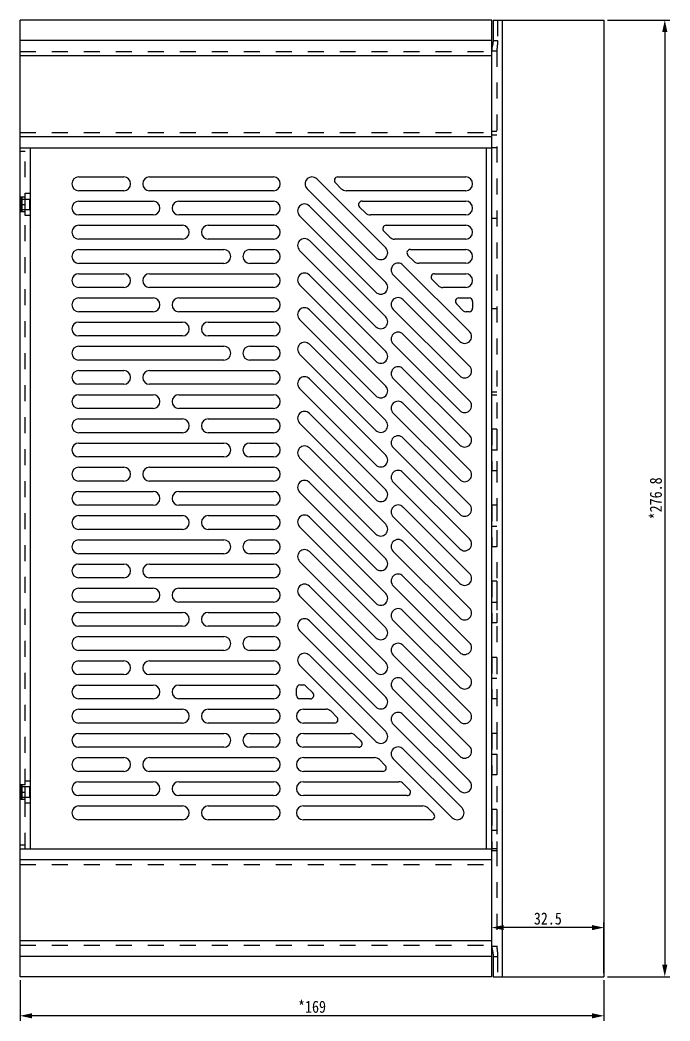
# Model space of a CAD drawing. Header units: millimetres. Extents: x -177 to 18421, y -5017 to 3255.
# Drawn here: x 7098 to 7286.1, y -2954.7 to -2665.1 of the extents above; entities that cross this region are included whole.
import ezdxf

# ---------------------------------------------------------------- set-up
doc = ezdxf.new("R2010")
doc.units = ezdxf.units.MM
doc.header["$LTSCALE"] = 46.255
doc.header["$PDMODE"] = 3
doc.header["$PDSIZE"] = 8
doc.linetypes.add('HIDDEN', pattern=[0.2, 0.1, -0.1])
doc.layers.get('0').update_dxf_attribs({"linetype": 'CONTINUOUS'})
doc.layers.get('Defpoints').update_dxf_attribs({"linetype": 'CONTINUOUS'})
doc.layers.add('02___PRT_ALL_AXES', color=7, linetype='CONTINUOUS')
doc.layers.add('DEFAULT_2', color=8, linetype='HIDDEN')
doc.styles.get("Standard").update_dxf_attribs({"font": 'txt', "width": 0.85})
doc.dimstyles.new('DIMSTYLE_1', dxfattribs={"dimtxt": 3.5, "dimasz": 3.5, "dimexe": 1.5, "dimexo": 1, "dimgap": 0.875, "dimtad": 1, "dimdsep": 46, "dimtxsty": 'Standard', "dimblk": '_FILLED', "dimcen": 0.09, "dimadec": 0, "dimazin": 0, "dimtp": 0.01, "dimtm": 0.01, "dimtfac": 1, "dimtofl": 0, "dimtmove": 0, "dimatfit": 3, "dimldrblk": '_FILLED', "dimfxl": 0, "dimtolj": 1, "dimarcsym": 0})

# ---------------------------------------------------------------- blocks, each defined once
blk = doc.blocks.new('_FILLED')
at = {"color": 0, "linetype": 'ByBlock'}
blk.add_solid([(0, 0), (-1, 0.214), (-1, -0.214)], dxfattribs=at)
blk = doc.blocks.new('*D78')
at = {"color": 0, "linetype": 'Continuous', "lineweight": -2, "transparency": 16777216}
for p, q in [((7267.98, -2665.14), (7286.08, -2665.14)), ((7284.58, -2668.64), (7284.58, -2938.44)), ((7267.98, -2941.94), (7286.08, -2941.94))]:
    blk.add_line(p, q, dxfattribs=at)
at = {"layer": 'Defpoints', "color": 0, "linetype": 'Continuous', "transparency": 16777216}
for p in [(7266.98, -2665.14), (7266.98, -2941.94), (7284.58, -2941.94)]:
    blk.add_point(p, dxfattribs=at)
at = {"color": 0, "linetype": 'Continuous', "lineweight": -2, "transparency": 16777216, "xscale": 3.5, "yscale": 3.5, "zscale": 3.5}
for p, rotation in [((7284.58, -2665.14), 90), ((7284.58, -2941.94), 270)]:
    blk.add_blockref('_FILLED', p, dxfattribs=dict(at, rotation=rotation))
at = {"color": 0, "linetype": 'Continuous', "transparency": 16777216, "insert": (7280.21, -2803.54), "char_height": 3.5, "width": 25.5, "attachment_point": 2, "rotation": 90}
blk.add_mtext('\\A1;*276.8', dxfattribs=at)
blk = doc.blocks.new('*D81')
at = {"color": 0, "linetype": 'Continuous', "lineweight": -2, "transparency": 16777216}
for p, q in [((7234.48, -2932.07), (7234.48, -2926.23)), ((7263.48, -2927.73), (7237.98, -2927.73)), ((7266.98, -2940.94), (7266.98, -2926.23))]:
    blk.add_line(p, q, dxfattribs=at)
at = {"layer": 'Defpoints', "color": 0, "linetype": 'Continuous', "transparency": 16777216}
for p in [(7234.48, -2927.73), (7234.48, -2933.07), (7266.98, -2941.94)]:
    blk.add_point(p, dxfattribs=at)
at = {"color": 0, "linetype": 'Continuous', "lineweight": -2, "transparency": 16777216, "xscale": 3.5, "yscale": 3.5, "zscale": 3.5, "rotation": 180}
blk.add_blockref('_FILLED', (7234.48, -2927.73), dxfattribs=at)
at = {"color": 0, "linetype": 'Continuous', "lineweight": -2, "transparency": 16777216, "xscale": 3.5, "yscale": 3.5, "zscale": 3.5}
blk.add_blockref('_FILLED', (7266.98, -2927.73), dxfattribs=at)
at = {"color": 0, "linetype": 'Continuous', "transparency": 16777216, "insert": (7250.73, -2923.36), "char_height": 3.5, "width": 17, "attachment_point": 2}
blk.add_mtext('\\A1;32.5', dxfattribs=at)
blk = doc.blocks.new('*D82')
at = {"color": 0, "linetype": 'Continuous', "lineweight": -2, "transparency": 16777216}
for p, q in [((7097.98, -2942.94), (7097.98, -2954.75)), ((7266.98, -2942.94), (7266.98, -2954.75)), ((7263.48, -2953.25), (7101.48, -2953.25))]:
    blk.add_line(p, q, dxfattribs=at)
at = {"layer": 'Defpoints', "color": 0, "linetype": 'Continuous', "transparency": 16777216}
for p in [(7097.98, -2941.94), (7266.98, -2941.94), (7097.98, -2953.25)]:
    blk.add_point(p, dxfattribs=at)
at = {"color": 0, "linetype": 'Continuous', "lineweight": -2, "transparency": 16777216, "xscale": 3.5, "yscale": 3.5, "zscale": 3.5, "rotation": 180}
blk.add_blockref('_FILLED', (7097.98, -2953.25), dxfattribs=at)
at = {"color": 0, "linetype": 'Continuous', "lineweight": -2, "transparency": 16777216, "xscale": 3.5, "yscale": 3.5, "zscale": 3.5}
blk.add_blockref('_FILLED', (7266.98, -2953.25), dxfattribs=at)
at = {"color": 0, "linetype": 'Continuous', "transparency": 16777216, "insert": (7182.48, -2948.87), "char_height": 3.5, "width": 17, "attachment_point": 2}
blk.add_mtext('\\A1;*{\\H1x;169}', dxfattribs=at)

msp = doc.modelspace()

# ---------------------------------------------------------------- linework, layer by layer
at = {"color": 3, "linetype": 'Continuous'}
for p, q in [((7097.975, -2941.94), (7097.975, -2665.137)), ((7234.475, -2665.137), (7097.975, -2665.137)), ((7234.475, -2941.94), (7234.475, -2665.137)), ((7234.877, -2665.137), (7234.877, -2671.036)), ((7234.877, -2665.137), (7266.975, -2665.137)), ((7237.475, -2665.137), (7237.475, -2941.94)), ((7266.975, -2665.137), (7266.975, -2941.94)), ((7234.475, -2671.036), (7097.975, -2671.036)), ((7234.475, -2675.54), (7097.975, -2675.54)), ((7234.475, -2698.951), (7097.975, -2698.951)), ((7097.975, -2702.155), (7234.475, -2702.155)), ((7100.975, -2904.921), (7100.975, -2702.155)), ((7232.975, -2904.921), (7232.975, -2702.155)), ((7114.975, -2710.538), (7127.975, -2710.538)), ((7135.475, -2710.538), (7171.304, -2710.538)), ((7189.96, -2710.535), (7226.975, -2710.535)), ((7183.889, -2711.121), (7203.804, -2731.035)), ((7190.96, -2713.95), (7189.253, -2712.242)), ((7127.975, -2714.538), (7114.975, -2714.538)), ((7171.304, -2714.538), (7135.475, -2714.538)), ((7200.975, -2733.864), (7181.061, -2713.95)), ((7226.975, -2714.535), (7192.375, -2714.535)), ((7114.975, -2717.538), (7136.475, -2717.538)), ((7143.975, -2717.538), (7171.304, -2717.538)), ((7181.718, -2718.95), (7203.804, -2741.035)), ((7197.96, -2720.95), (7196.253, -2719.242)), ((7196.96, -2717.535), (7226.975, -2717.535)), ((7136.475, -2721.538), (7114.975, -2721.538)), ((7171.304, -2721.538), (7143.975, -2721.538)), ((7200.975, -2743.864), (7178.889, -2721.778)), ((7226.975, -2721.535), (7199.375, -2721.535)), ((7114.975, -2724.538), (7144.975, -2724.538)), ((7152.475, -2724.538), (7171.304, -2724.538)), ((7203.96, -2724.535), (7226.975, -2724.535)), ((7204.96, -2727.95), (7203.253, -2726.242)), ((7144.975, -2728.538), (7114.975, -2728.538)), ((7171.304, -2728.538), (7152.475, -2728.538)), ((7181.718, -2728.95), (7203.804, -2751.035)), ((7226.975, -2728.535), (7206.375, -2728.535)), ((7114.975, -2731.538), (7156.975, -2731.538)), ((7164.475, -2731.538), (7171.304, -2731.538)), ((7200.975, -2753.864), (7178.889, -2731.778)), ((7211.96, -2734.95), (7210.253, -2733.242)), ((7210.96, -2731.535), (7226.975, -2731.535)), ((7156.975, -2735.538), (7114.975, -2735.538)), ((7171.304, -2735.538), (7164.475, -2735.538)), ((7208.804, -2736.035), (7228.061, -2755.293)), ((7226.975, -2735.535), (7213.375, -2735.535)), ((7114.975, -2738.538), (7127.975, -2738.538)), ((7135.475, -2738.538), (7171.304, -2738.538)), ((7181.718, -2738.95), (7203.804, -2761.035)), ((7225.232, -2758.121), (7205.975, -2738.864)), ((7217.96, -2738.535), (7226.975, -2738.535)), ((7127.975, -2742.538), (7114.975, -2742.538)), ((7171.304, -2742.538), (7135.475, -2742.538)), ((7200.975, -2763.864), (7178.889, -2741.778)), ((7218.96, -2741.95), (7217.253, -2740.242)), ((7226.975, -2742.535), (7220.375, -2742.535)), ((7114.975, -2745.538), (7136.475, -2745.538)), ((7143.975, -2745.538), (7171.304, -2745.538)), ((7208.804, -2746.035), (7228.061, -2765.293)), ((7226.253, -2749.242), (7224.253, -2747.242)), ((7224.96, -2745.535), (7227.975, -2745.535)), ((7228.975, -2746.535), (7228.975, -2748.535)), ((7136.475, -2749.538), (7114.975, -2749.538)), ((7171.304, -2749.538), (7143.975, -2749.538)), ((7181.718, -2748.95), (7203.804, -2771.035)), ((7225.232, -2768.121), (7205.975, -2748.864)), ((7227.975, -2749.535), (7226.96, -2749.535)), ((7114.975, -2752.538), (7144.975, -2752.538)), ((7152.475, -2752.538), (7171.304, -2752.538)), ((7200.975, -2773.864), (7178.889, -2751.778)), ((7144.975, -2756.538), (7114.975, -2756.538)), ((7171.304, -2756.538), (7152.475, -2756.538)), ((7208.804, -2756.035), (7228.061, -2775.293)), ((7114.975, -2759.538), (7156.975, -2759.538)), ((7164.475, -2759.538), (7171.304, -2759.538)), ((7181.718, -2758.95), (7203.804, -2781.035)), ((7225.232, -2778.121), (7205.975, -2758.864)), ((7200.975, -2783.864), (7178.889, -2761.778)), ((7156.975, -2763.538), (7114.975, -2763.538)), ((7171.304, -2763.538), (7164.475, -2763.538)), ((7114.975, -2766.538), (7127.975, -2766.538)), ((7135.475, -2766.538), (7171.304, -2766.538)), ((7208.804, -2766.035), (7228.061, -2785.293)), ((7127.975, -2770.538), (7114.975, -2770.538)), ((7171.304, -2770.538), (7135.475, -2770.538)), ((7181.718, -2768.95), (7203.804, -2791.035)), ((7225.232, -2788.121), (7205.975, -2768.864)), ((7114.975, -2773.538), (7136.475, -2773.538)), ((7143.975, -2773.538), (7171.304, -2773.538)), ((7200.975, -2793.864), (7178.889, -2771.778)), ((7208.804, -2776.035), (7228.061, -2795.293)), ((7136.475, -2777.538), (7114.975, -2777.538)), ((7171.304, -2777.538), (7143.975, -2777.538)), ((7181.718, -2778.95), (7203.804, -2801.035)), ((7225.232, -2798.121), (7205.975, -2778.864)), ((7114.975, -2780.538), (7144.975, -2780.538)), ((7152.475, -2780.538), (7171.304, -2780.538)), ((7200.975, -2803.864), (7178.889, -2781.778)), ((7144.975, -2784.538), (7114.975, -2784.538)), ((7171.304, -2784.538), (7152.475, -2784.538)), ((7114.975, -2787.538), (7156.975, -2787.538)), ((7164.475, -2787.538), (7171.304, -2787.538)), ((7225.232, -2808.121), (7205.975, -2788.864)), ((7208.804, -2786.035), (7228.061, -2805.293)), ((7156.975, -2791.538), (7114.975, -2791.538)), ((7171.304, -2791.538), (7164.475, -2791.538)), ((7200.975, -2813.864), (7178.889, -2791.778)), ((7181.718, -2788.95), (7203.804, -2811.035)), ((7114.975, -2794.538), (7127.975, -2794.538)), ((7135.475, -2794.538), (7171.304, -2794.538)), ((7208.804, -2796.035), (7228.061, -2815.293)), ((7127.975, -2798.538), (7114.975, -2798.538)), ((7171.304, -2798.538), (7135.475, -2798.538)), ((7181.718, -2798.95), (7203.804, -2821.035)), ((7225.232, -2818.121), (7205.975, -2798.864)), ((7114.975, -2801.538), (7136.475, -2801.538)), ((7143.975, -2801.538), (7171.304, -2801.538)), ((7200.975, -2823.864), (7178.889, -2801.778)), ((7136.475, -2805.538), (7114.975, -2805.538)), ((7171.304, -2805.538), (7143.975, -2805.538)), ((7208.804, -2806.035), (7228.061, -2825.293)), ((7114.975, -2808.538), (7144.975, -2808.538)), ((7152.475, -2808.538), (7171.304, -2808.538)), ((7181.718, -2808.95), (7203.804, -2831.035)), ((7225.232, -2828.121), (7205.975, -2808.864)), ((7200.975, -2833.864), (7178.889, -2811.778)), ((7144.975, -2812.538), (7114.975, -2812.538)), ((7171.304, -2812.538), (7152.475, -2812.538)), ((7114.975, -2815.538), (7156.975, -2815.538)), ((7164.475, -2815.538), (7171.304, -2815.538)), ((7208.804, -2816.035), (7228.061, -2835.293)), ((7156.975, -2819.538), (7114.975, -2819.538)), ((7171.304, -2819.538), (7164.475, -2819.538)), ((7181.718, -2818.95), (7203.804, -2841.035)), ((7225.232, -2838.121), (7205.975, -2818.864)), ((7114.975, -2822.538), (7127.975, -2822.538)), ((7135.475, -2822.538), (7171.304, -2822.538)), ((7200.975, -2843.864), (7178.889, -2821.778)), ((7127.975, -2826.538), (7114.975, -2826.538)), ((7171.304, -2826.538), (7135.475, -2826.538)), ((7208.804, -2826.035), (7228.061, -2845.293)), ((7181.718, -2828.95), (7203.804, -2851.035)), ((7225.232, -2848.121), (7205.975, -2828.864)), ((7114.975, -2829.538), (7136.475, -2829.538)), ((7143.975, -2829.538), (7171.304, -2829.538)), ((7200.975, -2853.864), (7178.889, -2831.778)), ((7136.475, -2833.538), (7114.975, -2833.538)), ((7171.304, -2833.538), (7143.975, -2833.538)), ((7114.975, -2836.538), (7144.975, -2836.538)), ((7152.475, -2836.538), (7171.304, -2836.538)), ((7208.804, -2836.035), (7228.061, -2855.293)), ((7144.975, -2840.538), (7114.975, -2840.538)), ((7171.304, -2840.538), (7152.475, -2840.538)), ((7181.718, -2838.95), (7203.804, -2861.035)), ((7225.232, -2858.121), (7205.975, -2838.864)), ((7114.975, -2843.538), (7156.975, -2843.538)), ((7164.475, -2843.538), (7171.304, -2843.538)), ((7200.975, -2863.864), (7178.889, -2841.778)), ((7208.804, -2846.035), (7228.061, -2865.293)), ((7156.975, -2847.538), (7114.975, -2847.538)), ((7171.304, -2847.538), (7164.475, -2847.538)), ((7181.718, -2848.95), (7203.804, -2871.035)), ((7225.232, -2868.121), (7205.975, -2848.864)), ((7114.975, -2850.538), (7127.975, -2850.538)), ((7135.475, -2850.538), (7171.304, -2850.538)), ((7200.975, -2873.864), (7178.889, -2851.778)), ((7127.975, -2854.538), (7114.975, -2854.538)), ((7171.304, -2854.538), (7135.475, -2854.538)), ((7114.975, -2857.538), (7136.475, -2857.538)), ((7143.975, -2857.538), (7171.304, -2857.538)), ((7178.975, -2857.535), (7179.99, -2857.535)), ((7180.697, -2857.828), (7182.697, -2859.828)), ((7208.804, -2856.035), (7228.061, -2875.293)), ((7177.975, -2860.535), (7177.975, -2858.535)), ((7225.232, -2878.121), (7205.975, -2858.864)), ((7136.475, -2861.538), (7114.975, -2861.538)), ((7171.304, -2861.538), (7143.975, -2861.538)), ((7181.99, -2861.535), (7178.975, -2861.535)), ((7114.975, -2864.538), (7144.975, -2864.538)), ((7152.475, -2864.538), (7171.304, -2864.538)), ((7179.975, -2864.535), (7186.576, -2864.535)), ((7187.99, -2865.121), (7189.697, -2866.828)), ((7208.804, -2866.035), (7228.061, -2885.293)), ((7144.975, -2868.538), (7114.975, -2868.538)), ((7171.304, -2868.538), (7152.475, -2868.538)), ((7188.99, -2868.535), (7179.975, -2868.535)), ((7225.232, -2888.121), (7205.975, -2868.864)), ((7114.975, -2871.538), (7156.975, -2871.538)), ((7164.475, -2871.538), (7171.304, -2871.538)), ((7179.975, -2871.535), (7193.576, -2871.535)), ((7194.99, -2872.121), (7196.697, -2873.828)), ((7156.975, -2875.538), (7114.975, -2875.538)), ((7171.304, -2875.538), (7164.475, -2875.538)), ((7195.99, -2875.535), (7179.975, -2875.535)), ((7114.975, -2878.538), (7127.975, -2878.538)), ((7135.475, -2878.538), (7171.304, -2878.538)), ((7179.975, -2878.535), (7200.576, -2878.535)), ((7208.804, -2876.035), (7225.889, -2893.121)), ((7201.99, -2879.121), (7203.697, -2880.828)), ((7223.061, -2895.95), (7205.975, -2878.864)), ((7127.975, -2882.538), (7114.975, -2882.538)), ((7171.304, -2882.538), (7135.475, -2882.538)), ((7202.99, -2882.535), (7179.975, -2882.535)), ((7114.975, -2885.538), (7136.475, -2885.538)), ((7143.975, -2885.538), (7171.304, -2885.538)), ((7179.975, -2885.535), (7207.576, -2885.535)), ((7208.99, -2886.121), (7210.697, -2887.828)), ((7136.475, -2889.538), (7114.975, -2889.538)), ((7171.304, -2889.538), (7143.975, -2889.538)), ((7209.99, -2889.535), (7179.975, -2889.535)), ((7114.975, -2892.538), (7144.975, -2892.538)), ((7152.475, -2892.538), (7171.304, -2892.538)), ((7179.975, -2892.535), (7214.576, -2892.535)), ((7215.99, -2893.121), (7217.697, -2894.828)), ((7144.975, -2896.538), (7114.975, -2896.538)), ((7171.304, -2896.538), (7152.475, -2896.538)), ((7216.99, -2896.535), (7179.975, -2896.535)), ((7097.975, -2904.921), (7234.475, -2904.921)), ((7234.475, -2908.126), (7097.975, -2908.126)), ((7234.475, -2931.537), (7097.975, -2931.537)), ((7234.475, -2936.041), (7097.975, -2936.041)), ((7234.877, -2936.041), (7234.877, -2941.94)), ((7234.475, -2941.94), (7097.975, -2941.94)), ((7234.877, -2941.94), (7266.975, -2941.94))]:
    msp.add_line(p, q, dxfattribs=at)
for centre, radius, start, end in [((7114.975, -2712.538), 2, 90, 270), ((7127.975, -2712.538), 2, 270, 90), ((7135.475, -2712.538), 2, 90, 270), ((7171.304, -2712.538), 2, 270, 90), ((7182.475, -2712.535), 2, 45, 225), ((7189.96, -2711.535), 1, 90, 225), ((7226.975, -2712.535), 2, 270, 90), ((7192.375, -2712.535), 2, 225, 270), ((7114.975, -2719.538), 2, 90, 270), ((7136.475, -2719.538), 2, 270, 90), ((7143.975, -2719.538), 2, 90, 270), ((7171.304, -2719.538), 2, 270, 90), ((7180.304, -2720.364), 2, 45, 225), ((7196.96, -2718.535), 1, 90, 225), ((7226.975, -2719.535), 2, 270, 90), ((7199.375, -2719.535), 2, 225, 270), ((7114.975, -2726.538), 2, 90, 270), ((7144.975, -2726.538), 2, 270, 90), ((7152.475, -2726.538), 2, 90, 270), ((7171.304, -2726.538), 2, 270, 90), ((7203.96, -2725.535), 1, 90, 225), ((7226.975, -2726.535), 2, 270, 90), ((7206.375, -2726.535), 2, 225, 270), ((7180.304, -2730.364), 2, 45, 225), ((7114.975, -2733.538), 2, 90, 270), ((7156.975, -2733.538), 2, 270, 90), ((7164.475, -2733.538), 2, 90, 270), ((7171.304, -2733.538), 2, 270, 90), ((7202.389, -2732.45), 2, 225, 45), ((7210.96, -2732.535), 1, 90, 225), ((7226.975, -2733.535), 2, 270, 90), ((7207.389, -2737.45), 2, 45, 225), ((7213.375, -2733.535), 2, 225, 270), ((7114.975, -2740.538), 2, 90, 270), ((7127.975, -2740.538), 2, 270, 90), ((7135.475, -2740.538), 2, 90, 270), ((7171.304, -2740.538), 2, 270, 90), ((7180.304, -2740.364), 2, 45, 225), ((7217.96, -2739.535), 1, 90, 225), ((7226.975, -2740.535), 2, 270, 90), ((7202.389, -2742.45), 2, 225, 45), ((7220.375, -2740.535), 2, 225, 270), ((7207.389, -2747.45), 2, 45, 225), ((7114.975, -2747.538), 2, 90, 270), ((7136.475, -2747.538), 2, 270, 90), ((7143.975, -2747.538), 2, 90, 270), ((7171.304, -2747.538), 2, 270, 90), ((7180.304, -2750.364), 2, 45, 225), ((7224.96, -2746.535), 1, 90, 225), ((7227.975, -2746.535), 1, 0, 90), ((7202.389, -2752.45), 2, 225, 45), ((7226.96, -2748.535), 1, 225, 270), ((7227.975, -2748.535), 1, 270, 0), ((7114.975, -2754.538), 2, 90, 270), ((7144.975, -2754.538), 2, 270, 90), ((7152.475, -2754.538), 2, 90, 270), ((7171.304, -2754.538), 2, 270, 90), ((7207.389, -2757.45), 2, 45, 225), ((7226.647, -2756.707), 2, 225, 45), ((7114.975, -2761.538), 2, 90, 270), ((7156.975, -2761.538), 2, 270, 90), ((7164.475, -2761.538), 2, 90, 270), ((7171.304, -2761.538), 2, 270, 90), ((7180.304, -2760.364), 2, 45, 225), ((7202.389, -2762.45), 2, 225, 45), ((7207.389, -2767.45), 2, 45, 225), ((7226.647, -2766.707), 2, 225, 45), ((7114.975, -2768.538), 2, 90, 270), ((7127.975, -2768.538), 2, 270, 90), ((7135.475, -2768.538), 2, 90, 270), ((7171.304, -2768.538), 2, 270, 90), ((7180.304, -2770.364), 2, 45, 225), ((7202.389, -2772.45), 2, 225, 45), ((7114.975, -2775.538), 2, 90, 270), ((7136.475, -2775.538), 2, 270, 90), ((7143.975, -2775.538), 2, 90, 270), ((7171.304, -2775.538), 2, 270, 90), ((7207.389, -2777.45), 2, 45, 225), ((7226.647, -2776.707), 2, 225, 45), ((7180.304, -2780.364), 2, 45, 225), ((7114.975, -2782.538), 2, 90, 270), ((7144.975, -2782.538), 2, 270, 90), ((7152.475, -2782.538), 2, 90, 270), ((7171.304, -2782.538), 2, 270, 90), ((7202.389, -2782.45), 2, 225, 45), ((7207.389, -2787.45), 2, 45, 225), ((7226.647, -2786.707), 2, 225, 45), ((7114.975, -2789.538), 2, 90, 270), ((7156.975, -2789.538), 2, 270, 90), ((7164.475, -2789.538), 2, 90, 270), ((7171.304, -2789.538), 2, 270, 90), ((7180.304, -2790.364), 2, 45, 225), ((7202.389, -2792.45), 2, 225, 45), ((7114.975, -2796.538), 2, 90, 270), ((7127.975, -2796.538), 2, 270, 90), ((7135.475, -2796.538), 2, 90, 270), ((7171.304, -2796.538), 2, 270, 90), ((7207.389, -2797.45), 2, 45, 225), ((7226.647, -2796.707), 2, 225, 45), ((7180.304, -2800.364), 2, 45, 225), ((7114.975, -2803.538), 2, 90, 270), ((7136.475, -2803.538), 2, 270, 90), ((7143.975, -2803.538), 2, 90, 270), ((7171.304, -2803.538), 2, 270, 90), ((7202.389, -2802.45), 2, 225, 45), ((7207.389, -2807.45), 2, 45, 225), ((7226.647, -2806.707), 2, 225, 45), ((7114.975, -2810.538), 2, 90, 270), ((7144.975, -2810.538), 2, 270, 90), ((7152.475, -2810.538), 2, 90, 270), ((7171.304, -2810.538), 2, 270, 90), ((7180.304, -2810.364), 2, 45, 225), ((7202.389, -2812.45), 2, 225, 45), ((7114.975, -2817.538), 2, 90, 270), ((7156.975, -2817.538), 2, 270, 90), ((7164.475, -2817.538), 2, 90, 270), ((7171.304, -2817.538), 2, 270, 90), ((7207.389, -2817.45), 2, 45, 225), ((7226.647, -2816.707), 2, 225, 45), ((7180.304, -2820.364), 2, 45, 225), ((7114.975, -2824.538), 2, 90, 270), ((7127.975, -2824.538), 2, 270, 90), ((7135.475, -2824.538), 2, 90, 270), ((7171.304, -2824.538), 2, 270, 90), ((7202.389, -2822.45), 2, 225, 45), ((7207.389, -2827.45), 2, 45, 225), ((7226.647, -2826.707), 2, 225, 45), ((7180.304, -2830.364), 2, 45, 225), ((7114.975, -2831.538), 2, 90, 270), ((7136.475, -2831.538), 2, 270, 90), ((7143.975, -2831.538), 2, 90, 270), ((7171.304, -2831.538), 2, 270, 90), ((7202.389, -2832.45), 2, 225, 45), ((7114.975, -2838.538), 2, 90, 270), ((7144.975, -2838.538), 2, 270, 90), ((7152.475, -2838.538), 2, 90, 270), ((7171.304, -2838.538), 2, 270, 90), ((7207.389, -2837.45), 2, 45, 225), ((7226.647, -2836.707), 2, 225, 45), ((7180.304, -2840.364), 2, 45, 225), ((7202.389, -2842.45), 2, 225, 45), ((7114.975, -2845.538), 2, 90, 270), ((7156.975, -2845.538), 2, 270, 90), ((7164.475, -2845.538), 2, 90, 270), ((7171.304, -2845.538), 2, 270, 90), ((7207.389, -2847.45), 2, 45, 225), ((7226.647, -2846.707), 2, 225, 45), ((7180.304, -2850.364), 2, 45, 225), ((7114.975, -2852.538), 2, 90, 270), ((7127.975, -2852.538), 2, 270, 90), ((7135.475, -2852.538), 2, 90, 270), ((7171.304, -2852.538), 2, 270, 90), ((7202.389, -2852.45), 2, 225, 45), ((7207.389, -2857.45), 2, 45, 225), ((7226.647, -2856.707), 2, 225, 45), ((7114.975, -2859.538), 2, 90, 270), ((7136.475, -2859.538), 2, 270, 90), ((7143.975, -2859.538), 2, 90, 270), ((7171.304, -2859.538), 2, 270, 90), ((7178.975, -2858.535), 1, 90, 180), ((7179.99, -2858.535), 1, 45, 90), ((7178.975, -2860.535), 1, 180, 270), ((7181.99, -2860.535), 1, 270, 45), ((7202.389, -2862.45), 2, 225, 45), ((7114.975, -2866.538), 2, 90, 270), ((7144.975, -2866.538), 2, 270, 90), ((7152.475, -2866.538), 2, 90, 270), ((7171.304, -2866.538), 2, 270, 90), ((7179.975, -2866.535), 2, 90, 270), ((7186.576, -2866.535), 2, 45, 90), ((7188.99, -2867.535), 1, 270, 45), ((7207.389, -2867.45), 2, 45, 225), ((7226.647, -2866.707), 2, 225, 45), ((7114.975, -2873.538), 2, 90, 270), ((7156.975, -2873.538), 2, 270, 90), ((7164.475, -2873.538), 2, 90, 270), ((7171.304, -2873.538), 2, 270, 90), ((7179.975, -2873.535), 2, 90, 270), ((7193.576, -2873.535), 2, 45, 90), ((7202.389, -2872.45), 2, 225, 45), ((7195.99, -2874.535), 1, 270, 45), ((7207.389, -2877.45), 2, 45, 225), ((7226.647, -2876.707), 2, 225, 45), ((7114.975, -2880.538), 2, 90, 270), ((7127.975, -2880.538), 2, 270, 90), ((7135.475, -2880.538), 2, 90, 270), ((7171.304, -2880.538), 2, 270, 90), ((7179.975, -2880.535), 2, 90, 270), ((7200.576, -2880.535), 2, 45, 90), ((7202.99, -2881.535), 1, 270, 45), ((7114.975, -2887.538), 2, 90, 270), ((7136.475, -2887.538), 2, 270, 90), ((7143.975, -2887.538), 2, 90, 270), ((7171.304, -2887.538), 2, 270, 90), ((7179.975, -2887.535), 2, 90, 270), ((7207.576, -2887.535), 2, 45, 90), ((7226.647, -2886.707), 2, 225, 45), ((7209.99, -2888.535), 1, 270, 45), ((7114.975, -2894.538), 2, 90, 270), ((7144.975, -2894.538), 2, 270, 90), ((7152.475, -2894.538), 2, 90, 270), ((7171.304, -2894.538), 2, 270, 90), ((7179.975, -2894.535), 2, 90, 270), ((7214.576, -2894.535), 2, 45, 90), ((7224.475, -2894.535), 2, 225, 45), ((7216.99, -2895.535), 1, 270, 45)]:
    msp.add_arc(centre, radius, start, end, dxfattribs=at)
for points, knots in [([(7234.742, -2672.409), (7234.688, -2672.705), (7234.573, -2673.232), (7234.475, -2673.77), (7234.475, -2674.011)], [0, 0, 0, 0, 0.5550018, 1, 1, 1, 1]), ([(7234.877, -2671.036), (7234.877, -2671.156), (7234.864, -2671.616), (7234.802, -2672.074), (7234.742, -2672.409)], [0, 0, 0, 0, 0.2600333, 1, 1, 1, 1]), ([(7234.475, -2933.066), (7234.475, -2933.332), (7234.592, -2933.928), (7234.718, -2934.515), (7234.772, -2934.846)], [0, 0, 0, 0, 0.4426507, 1, 1, 1, 1]), ([(7234.772, -2934.846), (7234.787, -2934.938), (7234.847, -2935.333), (7234.877, -2935.734), (7234.877, -2936.041)], [0, 0, 0, 0, 0.2334108, 1, 1, 1, 1])]:
    msp.add_open_spline(points, degree=3, knots=knots, dxfattribs=at)
at = {"layer": '02___PRT_ALL_AXES', "color": 8, "linetype": 'HIDDEN'}
for p, q in [((7097.975, -2716.438), (7097.975, -2720.638)), ((7099.475, -2716.438), (7097.975, -2716.438)), ((7098.105, -2720.648), (7098.105, -2716.428)), ((7098.235, -2716.428), (7098.105, -2716.428)), ((7098.235, -2716.428), (7098.235, -2720.648)), ((7098.625, -2716.628), (7098.235, -2716.428)), ((7098.625, -2720.648), (7098.625, -2716.428)), ((7099.475, -2716.428), (7098.625, -2716.428)), ((7099.475, -2721.713), (7099.475, -2715.363)), ((7100.975, -2715.363), (7099.475, -2715.363)), ((7097.975, -2718.538), (7099.475, -2718.538)), ((7100.675, -2717.038), (7098.105, -2717.038)), ((7100.975, -2721.713), (7100.975, -2718.538)), ((7099.475, -2720.638), (7097.975, -2720.638)), ((7100.675, -2720.038), (7098.105, -2720.038)), ((7098.235, -2720.648), (7098.105, -2720.648)), ((7098.625, -2720.448), (7098.235, -2720.648)), ((7099.475, -2720.648), (7098.625, -2720.648)), ((7100.975, -2721.713), (7099.475, -2721.713)), ((7235.975, -2783.538), (7234.475, -2783.538)), ((7234.475, -2783.538), (7234.475, -2795.538)), ((7235.975, -2783.538), (7235.975, -2795.538)), ((7234.475, -2789.538), (7235.975, -2789.538)), ((7235.975, -2795.538), (7234.475, -2795.538)), ((7235.975, -2805.538), (7234.475, -2805.538)), ((7234.475, -2805.538), (7234.475, -2817.538)), ((7235.975, -2805.538), (7235.975, -2817.538)), ((7234.475, -2811.538), (7235.975, -2811.538)), ((7235.975, -2817.538), (7234.475, -2817.538)), ((7235.975, -2827.538), (7234.475, -2827.538)), ((7234.475, -2827.538), (7234.475, -2839.538)), ((7235.975, -2827.538), (7235.975, -2839.538)), ((7234.475, -2833.538), (7235.975, -2833.538)), ((7235.975, -2839.538), (7234.475, -2839.538)), ((7235.975, -2849.538), (7234.475, -2849.538)), ((7234.475, -2849.538), (7234.475, -2861.538)), ((7235.975, -2849.538), (7235.975, -2861.538)), ((7234.475, -2855.538), (7235.975, -2855.538)), ((7235.975, -2861.538), (7234.475, -2861.538)), ((7235.975, -2871.538), (7234.475, -2871.538)), ((7234.475, -2871.538), (7234.475, -2883.538)), ((7235.975, -2871.538), (7235.975, -2883.538)), ((7234.475, -2877.538), (7235.975, -2877.538)), ((7235.975, -2883.538), (7234.475, -2883.538)), ((7097.975, -2886.438), (7097.975, -2890.638)), ((7099.475, -2886.438), (7097.975, -2886.438)), ((7098.105, -2890.648), (7098.105, -2886.428)), ((7098.235, -2886.428), (7098.105, -2886.428)), ((7100.675, -2887.038), (7098.105, -2887.038)), ((7098.625, -2886.628), (7098.235, -2886.428)), ((7098.235, -2886.428), (7098.235, -2890.648)), ((7098.625, -2890.648), (7098.625, -2886.428)), ((7099.475, -2886.428), (7098.625, -2886.428)), ((7099.475, -2891.713), (7099.475, -2885.363)), ((7100.975, -2885.363), (7099.475, -2885.363)), ((7097.975, -2888.538), (7099.475, -2888.538)), ((7100.675, -2890.038), (7098.105, -2890.038)), ((7100.975, -2891.713), (7100.975, -2888.538)), ((7099.475, -2890.638), (7097.975, -2890.638)), ((7098.235, -2890.648), (7098.105, -2890.648)), ((7098.625, -2890.448), (7098.235, -2890.648)), ((7099.475, -2890.648), (7098.625, -2890.648)), ((7100.975, -2891.713), (7099.475, -2891.713)), ((7235.975, -2893.538), (7234.475, -2893.538)), ((7234.475, -2893.538), (7234.475, -2905.538)), ((7235.975, -2893.538), (7235.975, -2905.538)), ((7234.475, -2899.538), (7235.975, -2899.538)), ((7235.975, -2905.538), (7234.475, -2905.538))]:
    msp.add_line(p, q, dxfattribs=at)
at = {"layer": 'DEFAULT_2', "color": 8, "linetype": 'HIDDEN'}
for p, q in [((7236.176, -2665.137), (7236.176, -2671.036)), ((7234.877, -2671.036), (7236.176, -2671.036)), ((7097.975, -2674.241), (7235.975, -2674.241)), ((7234.475, -2674.011), (7235.975, -2674.011)), ((7235.975, -2674.011), (7235.975, -2933.066)), ((7097.975, -2697.652), (7235.975, -2697.652)), ((7235.975, -2697.438), (7234.475, -2697.438)), ((7234.475, -2698.359), (7235.975, -2698.359)), ((7099.475, -2703.155), (7097.975, -2703.155)), ((7099.475, -2904.921), (7099.475, -2702.155)), ((7235.975, -2702.155), (7234.475, -2702.155)), ((7100.925, -2715.515), (7100.925, -2717.801)), ((7100.975, -2715.515), (7100.925, -2715.515)), ((7100.975, -2715.606), (7100.925, -2715.606)), ((7100.975, -2715.682), (7100.925, -2715.682)), ((7100.975, -2715.737), (7100.925, -2715.737)), ((7100.975, -2715.774), (7100.925, -2715.774)), ((7100.975, -2716.055), (7100.925, -2716.055)), ((7100.975, -2716.105), (7100.925, -2716.105)), ((7100.975, -2716.12), (7100.925, -2716.12)), ((7100.975, -2716.137), (7100.925, -2716.137)), ((7100.975, -2716.179), (7100.925, -2716.179)), ((7100.975, -2716.181), (7100.925, -2716.181)), ((7100.975, -2716.185), (7100.925, -2716.185)), ((7100.975, -2716.186), (7100.925, -2716.186)), ((7100.975, -2716.203), (7100.925, -2716.203)), ((7100.975, -2716.207), (7100.925, -2716.207)), ((7100.975, -2716.21), (7100.925, -2716.21)), ((7100.975, -2716.213), (7100.925, -2716.213)), ((7100.975, -2716.215), (7100.925, -2716.215)), ((7100.975, -2716.219), (7100.925, -2716.219)), ((7100.975, -2716.246), (7100.925, -2716.246)), ((7100.975, -2716.253), (7100.925, -2716.253)), ((7100.975, -2716.26), (7100.925, -2716.26)), ((7100.975, -2716.262), (7100.925, -2716.262)), ((7100.975, -2716.273), (7100.925, -2716.273)), ((7100.975, -2716.289), (7100.925, -2716.289)), ((7100.975, -2716.296), (7100.925, -2716.296)), ((7100.975, -2716.302), (7100.925, -2716.302)), ((7100.975, -2716.303), (7100.925, -2716.303)), ((7100.975, -2716.314), (7100.925, -2716.314)), ((7100.975, -2716.315), (7100.925, -2716.315)), ((7100.975, -2716.322), (7100.925, -2716.322)), ((7100.975, -2716.341), (7100.925, -2716.341)), ((7100.975, -2716.357), (7100.925, -2716.357)), ((7100.975, -2716.358), (7100.925, -2716.358)), ((7100.975, -2716.368), (7100.925, -2716.368)), ((7100.975, -2716.381), (7100.925, -2716.381)), ((7100.975, -2716.384), (7100.925, -2716.384)), ((7100.975, -2716.388), (7100.925, -2716.388)), ((7100.975, -2716.399), (7100.925, -2716.399)), ((7100.975, -2716.4), (7100.925, -2716.4)), ((7100.975, -2716.408), (7100.925, -2716.408)), ((7100.975, -2716.411), (7100.925, -2716.411)), ((7100.975, -2716.43), (7100.925, -2716.43)), ((7100.975, -2716.432), (7100.925, -2716.432)), ((7100.975, -2716.434), (7100.925, -2716.434)), ((7100.975, -2716.436), (7100.925, -2716.436)), ((7100.975, -2716.444), (7100.925, -2716.444)), ((7100.975, -2716.448), (7100.925, -2716.448)), ((7100.975, -2716.456), (7100.925, -2716.456)), ((7100.975, -2716.458), (7100.925, -2716.458)), ((7100.975, -2716.48), (7100.925, -2716.48)), ((7100.975, -2716.493), (7100.925, -2716.493)), ((7100.975, -2716.506), (7100.925, -2716.506)), ((7100.975, -2716.508), (7100.925, -2716.508)), ((7100.975, -2716.516), (7100.925, -2716.516)), ((7100.975, -2716.52), (7100.925, -2716.52)), ((7100.975, -2716.522), (7100.925, -2716.522)), ((7100.675, -2717.038), (7100.975, -2716.738)), ((7100.675, -2717.038), (7100.675, -2720.038)), ((7100.975, -2716.524), (7100.925, -2716.524)), ((7100.975, -2716.534), (7100.925, -2716.534)), ((7100.975, -2716.537), (7100.925, -2716.537)), ((7100.975, -2716.56), (7100.925, -2716.56)), ((7100.975, -2716.563), (7100.925, -2716.563)), ((7100.975, -2716.594), (7100.925, -2716.594)), ((7100.975, -2716.601), (7100.925, -2716.601)), ((7100.975, -2716.614), (7100.925, -2716.614)), ((7100.975, -2716.616), (7100.925, -2716.616)), ((7100.975, -2716.622), (7100.925, -2716.622)), ((7100.975, -2716.647), (7100.925, -2716.647)), ((7100.975, -2716.656), (7100.925, -2716.656)), ((7100.975, -2716.659), (7100.925, -2716.659)), ((7100.975, -2716.69), (7100.925, -2716.69)), ((7100.975, -2716.7), (7100.925, -2716.7)), ((7100.975, -2716.717), (7100.925, -2716.717)), ((7100.975, -2716.753), (7100.925, -2716.753)), ((7100.975, -2716.762), (7100.925, -2716.762)), ((7100.975, -2716.81), (7100.925, -2716.81)), ((7100.975, -2716.813), (7100.925, -2716.813)), ((7100.975, -2716.868), (7100.925, -2716.868)), ((7100.975, -2716.878), (7100.925, -2716.878)), ((7100.975, -2716.896), (7100.925, -2716.896)), ((7100.975, -2716.903), (7100.925, -2716.903)), ((7100.975, -2716.909), (7100.925, -2716.909)), ((7100.975, -2716.925), (7100.925, -2716.925)), ((7100.975, -2716.93), (7100.925, -2716.93)), ((7100.975, -2716.939), (7100.925, -2716.939)), ((7100.975, -2716.954), (7100.925, -2716.954)), ((7100.975, -2716.971), (7100.925, -2716.971)), ((7100.975, -2716.993), (7100.925, -2716.993)), ((7100.975, -2716.996), (7100.925, -2716.996)), ((7100.975, -2717.006), (7100.925, -2717.006)), ((7100.975, -2717.016), (7100.925, -2717.016)), ((7100.975, -2717.02), (7100.925, -2717.02)), ((7100.975, -2717.151), (7100.925, -2717.151)), ((7100.975, -2717.152), (7100.925, -2717.152)), ((7100.975, -2717.192), (7100.925, -2717.192)), ((7100.975, -2717.22), (7100.925, -2717.22)), ((7100.975, -2717.29), (7100.925, -2717.29)), ((7100.975, -2717.541), (7100.925, -2717.541)), ((7100.975, -2717.601), (7100.925, -2717.601)), ((7100.975, -2717.615), (7100.925, -2717.615)), ((7100.975, -2717.637), (7100.925, -2717.637)), ((7100.975, -2717.712), (7100.925, -2717.712)), ((7100.975, -2717.766), (7100.925, -2717.766)), ((7100.975, -2717.801), (7100.925, -2717.801)), ((7100.925, -2717.996), (7100.925, -2718.475)), ((7100.975, -2717.996), (7100.925, -2717.996)), ((7100.975, -2718.008), (7100.925, -2718.008)), ((7100.975, -2718.012), (7100.925, -2718.012)), ((7100.975, -2718.042), (7100.925, -2718.042)), ((7100.975, -2718.053), (7100.925, -2718.053)), ((7100.975, -2718.073), (7100.925, -2718.073)), ((7100.975, -2718.08), (7100.925, -2718.08)), ((7100.975, -2718.09), (7100.925, -2718.09)), ((7100.975, -2718.091), (7100.925, -2718.091)), ((7100.975, -2718.098), (7100.925, -2718.098)), ((7100.975, -2718.1), (7100.925, -2718.1)), ((7100.975, -2718.109), (7100.925, -2718.109)), ((7100.975, -2718.112), (7100.925, -2718.112)), ((7100.975, -2718.124), (7100.925, -2718.124)), ((7100.975, -2718.153), (7100.925, -2718.153)), ((7100.975, -2718.155), (7100.925, -2718.155)), ((7100.975, -2718.156), (7100.925, -2718.156)), ((7100.975, -2718.157), (7100.925, -2718.157)), ((7100.975, -2718.165), (7100.925, -2718.165)), ((7100.975, -2718.172), (7100.925, -2718.172)), ((7100.975, -2718.182), (7100.925, -2718.182)), ((7100.975, -2718.205), (7100.925, -2718.205)), ((7100.975, -2718.211), (7100.925, -2718.211)), ((7100.975, -2718.212), (7100.925, -2718.212)), ((7100.975, -2718.219), (7100.925, -2718.219)), ((7100.975, -2718.251), (7100.925, -2718.251)), ((7100.975, -2718.259), (7100.925, -2718.259)), ((7100.975, -2718.271), (7100.925, -2718.271)), ((7100.975, -2718.277), (7100.925, -2718.277)), ((7100.975, -2718.28), (7100.925, -2718.28)), ((7100.975, -2718.294), (7100.925, -2718.294)), ((7100.975, -2718.322), (7100.925, -2718.322)), ((7100.975, -2718.323), (7100.925, -2718.323)), ((7100.975, -2718.325), (7100.925, -2718.325)), ((7100.975, -2718.332), (7100.925, -2718.332)), ((7100.975, -2718.333), (7100.925, -2718.333)), ((7100.975, -2718.339), (7100.925, -2718.339)), ((7100.975, -2718.36), (7100.925, -2718.36)), ((7100.975, -2718.367), (7100.925, -2718.367)), ((7100.975, -2718.375), (7100.925, -2718.375)), ((7100.975, -2718.386), (7100.925, -2718.386)), ((7100.975, -2718.391), (7100.925, -2718.391)), ((7100.975, -2718.393), (7100.925, -2718.393)), ((7100.975, -2718.394), (7100.925, -2718.394)), ((7100.975, -2718.399), (7100.925, -2718.399)), ((7100.975, -2718.431), (7100.925, -2718.431)), ((7100.975, -2718.439), (7100.925, -2718.439)), ((7100.975, -2718.445), (7100.925, -2718.445)), ((7100.975, -2718.461), (7100.925, -2718.461)), ((7100.975, -2718.466), (7100.925, -2718.466)), ((7100.975, -2718.472), (7100.925, -2718.472)), ((7100.975, -2718.475), (7100.925, -2718.475)), ((7100.675, -2720.038), (7100.975, -2720.338)), ((7234.475, -2722.438), (7235.975, -2722.438)), ((7234.475, -2748.638), (7235.975, -2748.638)), ((7234.475, -2772.718), (7235.975, -2772.718)), ((7235.975, -2773.638), (7234.475, -2773.638)), ((7100.675, -2887.038), (7100.975, -2886.738)), ((7100.675, -2887.038), (7100.675, -2890.038)), ((7100.925, -2885.515), (7100.925, -2887.801)), ((7100.975, -2885.515), (7100.925, -2885.515)), ((7100.975, -2885.606), (7100.925, -2885.606)), ((7100.975, -2885.682), (7100.925, -2885.682)), ((7100.975, -2885.737), (7100.925, -2885.737)), ((7100.975, -2885.774), (7100.925, -2885.774)), ((7100.975, -2886.055), (7100.925, -2886.055)), ((7100.975, -2886.105), (7100.925, -2886.105)), ((7100.975, -2886.12), (7100.925, -2886.12)), ((7100.975, -2886.137), (7100.925, -2886.137)), ((7100.975, -2886.179), (7100.925, -2886.179)), ((7100.975, -2886.181), (7100.925, -2886.181)), ((7100.975, -2886.185), (7100.925, -2886.185)), ((7100.975, -2886.186), (7100.925, -2886.186)), ((7100.975, -2886.203), (7100.925, -2886.203)), ((7100.975, -2886.207), (7100.925, -2886.207)), ((7100.975, -2886.21), (7100.925, -2886.21)), ((7100.975, -2886.213), (7100.925, -2886.213)), ((7100.975, -2886.215), (7100.925, -2886.215)), ((7100.975, -2886.219), (7100.925, -2886.219)), ((7100.975, -2886.246), (7100.925, -2886.246)), ((7100.975, -2886.253), (7100.925, -2886.253)), ((7100.975, -2886.26), (7100.925, -2886.26)), ((7100.975, -2886.262), (7100.925, -2886.262)), ((7100.975, -2886.273), (7100.925, -2886.273)), ((7100.975, -2886.289), (7100.925, -2886.289)), ((7100.975, -2886.296), (7100.925, -2886.296)), ((7100.975, -2886.302), (7100.925, -2886.302)), ((7100.975, -2886.303), (7100.925, -2886.303)), ((7100.975, -2886.314), (7100.925, -2886.314)), ((7100.975, -2886.315), (7100.925, -2886.315)), ((7100.975, -2886.322), (7100.925, -2886.322)), ((7100.975, -2886.341), (7100.925, -2886.341)), ((7100.975, -2886.357), (7100.925, -2886.357)), ((7100.975, -2886.358), (7100.925, -2886.358)), ((7100.975, -2886.368), (7100.925, -2886.368)), ((7100.975, -2886.381), (7100.925, -2886.381)), ((7100.975, -2886.384), (7100.925, -2886.384)), ((7100.975, -2886.388), (7100.925, -2886.388)), ((7100.975, -2886.399), (7100.925, -2886.399)), ((7100.975, -2886.4), (7100.925, -2886.4)), ((7100.975, -2886.408), (7100.925, -2886.408)), ((7100.975, -2886.411), (7100.925, -2886.411)), ((7100.975, -2886.43), (7100.925, -2886.43)), ((7100.975, -2886.432), (7100.925, -2886.432)), ((7100.975, -2886.434), (7100.925, -2886.434)), ((7100.975, -2886.436), (7100.925, -2886.436)), ((7100.975, -2886.444), (7100.925, -2886.444)), ((7100.975, -2886.448), (7100.925, -2886.448)), ((7100.975, -2886.456), (7100.925, -2886.456)), ((7100.975, -2886.458), (7100.925, -2886.458)), ((7100.975, -2886.48), (7100.925, -2886.48)), ((7100.975, -2886.493), (7100.925, -2886.493)), ((7100.975, -2886.506), (7100.925, -2886.506)), ((7100.975, -2886.508), (7100.925, -2886.508)), ((7100.975, -2886.516), (7100.925, -2886.516)), ((7100.975, -2886.52), (7100.925, -2886.52)), ((7100.975, -2886.522), (7100.925, -2886.522)), ((7100.975, -2886.524), (7100.925, -2886.524)), ((7100.975, -2886.534), (7100.925, -2886.534)), ((7100.975, -2886.537), (7100.925, -2886.537)), ((7100.975, -2886.56), (7100.925, -2886.56)), ((7100.975, -2886.563), (7100.925, -2886.563)), ((7100.975, -2886.594), (7100.925, -2886.594)), ((7100.975, -2886.601), (7100.925, -2886.601)), ((7100.975, -2886.614), (7100.925, -2886.614)), ((7100.975, -2886.616), (7100.925, -2886.616)), ((7100.975, -2886.622), (7100.925, -2886.622)), ((7100.975, -2886.647), (7100.925, -2886.647)), ((7100.975, -2886.656), (7100.925, -2886.656)), ((7100.975, -2886.659), (7100.925, -2886.659)), ((7100.975, -2886.69), (7100.925, -2886.69)), ((7100.975, -2886.7), (7100.925, -2886.7)), ((7100.975, -2886.717), (7100.925, -2886.717)), ((7100.975, -2886.753), (7100.925, -2886.753)), ((7100.975, -2886.762), (7100.925, -2886.762)), ((7100.975, -2886.81), (7100.925, -2886.81)), ((7100.975, -2886.813), (7100.925, -2886.813)), ((7100.975, -2886.868), (7100.925, -2886.868)), ((7100.975, -2886.878), (7100.925, -2886.878)), ((7100.975, -2886.896), (7100.925, -2886.896)), ((7100.975, -2886.903), (7100.925, -2886.903)), ((7100.975, -2886.909), (7100.925, -2886.909)), ((7100.975, -2886.925), (7100.925, -2886.925)), ((7100.975, -2886.93), (7100.925, -2886.93)), ((7100.975, -2886.939), (7100.925, -2886.939)), ((7100.975, -2886.954), (7100.925, -2886.954)), ((7100.975, -2886.971), (7100.925, -2886.971)), ((7100.975, -2886.993), (7100.925, -2886.993)), ((7100.975, -2886.996), (7100.925, -2886.996)), ((7100.975, -2887.006), (7100.925, -2887.006)), ((7100.975, -2887.016), (7100.925, -2887.016)), ((7100.975, -2887.02), (7100.925, -2887.02)), ((7100.975, -2887.151), (7100.925, -2887.151)), ((7100.975, -2887.152), (7100.925, -2887.152)), ((7100.975, -2887.192), (7100.925, -2887.192)), ((7100.975, -2887.22), (7100.925, -2887.22)), ((7100.975, -2887.29), (7100.925, -2887.29)), ((7100.675, -2890.038), (7100.975, -2890.338)), ((7100.975, -2887.541), (7100.925, -2887.541)), ((7100.975, -2887.601), (7100.925, -2887.601)), ((7100.975, -2887.615), (7100.925, -2887.615)), ((7100.975, -2887.637), (7100.925, -2887.637)), ((7100.975, -2887.712), (7100.925, -2887.712)), ((7100.975, -2887.766), (7100.925, -2887.766)), ((7100.975, -2887.801), (7100.925, -2887.801)), ((7100.925, -2887.996), (7100.925, -2888.475)), ((7100.975, -2887.996), (7100.925, -2887.996)), ((7100.975, -2888.008), (7100.925, -2888.008)), ((7100.975, -2888.012), (7100.925, -2888.012)), ((7100.975, -2888.042), (7100.925, -2888.042)), ((7100.975, -2888.053), (7100.925, -2888.053)), ((7100.975, -2888.073), (7100.925, -2888.073)), ((7100.975, -2888.08), (7100.925, -2888.08)), ((7100.975, -2888.09), (7100.925, -2888.09)), ((7100.975, -2888.091), (7100.925, -2888.091)), ((7100.975, -2888.098), (7100.925, -2888.098)), ((7100.975, -2888.1), (7100.925, -2888.1)), ((7100.975, -2888.109), (7100.925, -2888.109)), ((7100.975, -2888.112), (7100.925, -2888.112)), ((7100.975, -2888.124), (7100.925, -2888.124)), ((7100.975, -2888.153), (7100.925, -2888.153)), ((7100.975, -2888.155), (7100.925, -2888.155)), ((7100.975, -2888.156), (7100.925, -2888.156)), ((7100.975, -2888.157), (7100.925, -2888.157)), ((7100.975, -2888.165), (7100.925, -2888.165)), ((7100.975, -2888.172), (7100.925, -2888.172)), ((7100.975, -2888.182), (7100.925, -2888.182)), ((7100.975, -2888.205), (7100.925, -2888.205)), ((7100.975, -2888.211), (7100.925, -2888.211)), ((7100.975, -2888.212), (7100.925, -2888.212)), ((7100.975, -2888.219), (7100.925, -2888.219)), ((7100.975, -2888.251), (7100.925, -2888.251)), ((7100.975, -2888.259), (7100.925, -2888.259)), ((7100.975, -2888.271), (7100.925, -2888.271)), ((7100.975, -2888.277), (7100.925, -2888.277)), ((7100.975, -2888.28), (7100.925, -2888.28)), ((7100.975, -2888.294), (7100.925, -2888.294)), ((7100.975, -2888.322), (7100.925, -2888.322)), ((7100.975, -2888.323), (7100.925, -2888.323)), ((7100.975, -2888.325), (7100.925, -2888.325)), ((7100.975, -2888.332), (7100.925, -2888.332)), ((7100.975, -2888.333), (7100.925, -2888.333)), ((7100.975, -2888.339), (7100.925, -2888.339)), ((7100.975, -2888.36), (7100.925, -2888.36)), ((7100.975, -2888.367), (7100.925, -2888.367)), ((7100.975, -2888.375), (7100.925, -2888.375)), ((7100.975, -2888.386), (7100.925, -2888.386)), ((7100.975, -2888.391), (7100.925, -2888.391)), ((7100.975, -2888.393), (7100.925, -2888.393)), ((7100.975, -2888.394), (7100.925, -2888.394)), ((7100.975, -2888.399), (7100.925, -2888.399)), ((7100.975, -2888.431), (7100.925, -2888.431)), ((7100.975, -2888.439), (7100.925, -2888.439)), ((7100.975, -2888.445), (7100.925, -2888.445)), ((7100.975, -2888.461), (7100.925, -2888.461)), ((7100.975, -2888.466), (7100.925, -2888.466)), ((7100.975, -2888.472), (7100.925, -2888.472)), ((7100.975, -2888.475), (7100.925, -2888.475)), ((7099.475, -2903.921), (7097.975, -2903.921)), ((7235.975, -2904.921), (7234.475, -2904.921)), ((7097.975, -2909.425), (7235.975, -2909.425)), ((7097.975, -2932.836), (7235.975, -2932.836)), ((7234.475, -2933.066), (7235.975, -2933.066)), ((7234.877, -2936.041), (7236.176, -2936.041)), ((7236.176, -2936.041), (7236.176, -2941.94))]:
    msp.add_line(p, q, dxfattribs=at)
for points, knots in [([(7236.176, -2671.036), (7236.176, -2671.598), (7236.108, -2672.591), (7235.975, -2673.579), (7235.975, -2674.011)], [0, 0, 0, 0, 0.565601, 1, 1, 1, 1]), ([(7235.975, -2933.066), (7235.975, -2933.488), (7236.107, -2934.476), (7236.176, -2935.469), (7236.176, -2936.041)], [0, 0, 0, 0, 0.424604, 1, 1, 1, 1])]:
    msp.add_open_spline(points, degree=3, knots=knots, dxfattribs=at)

# ---------------------------------------------------------------- dimensions: what is measured, and where the dimension line sits
at = {"color": 2, "linetype": 'Continuous'}
for base, p1, p2, angle, text, picture, middle in [((7284.58, -2941.94), (7266.975, -2665.137), (7266.975, -2941.94), 270, '*276.8', '*D78', (7284.58, -2803.538)), ((7234.475, -2927.732), (7266.975, -2941.94), (7234.475, -2933.066), 180, '32.5', '*D81', (7250.725, -2927.732)), ((7097.975, -2953.245), (7266.975, -2941.94), (7097.975, -2941.94), 180, '*{\\H1x;169}', '*D82', (7182.475, -2953.245))]:
    dim = msp.add_linear_dim(base=base, p1=p1, p2=p2, angle=angle, text=text, dimstyle='DIMSTYLE_1', dxfattribs=at)
    dim.commit()
    dim.dimension.update_dxf_attribs({"geometry": picture, "text_midpoint": middle, "dimtype": 160})

doc.saveas('drawing.dxf')
